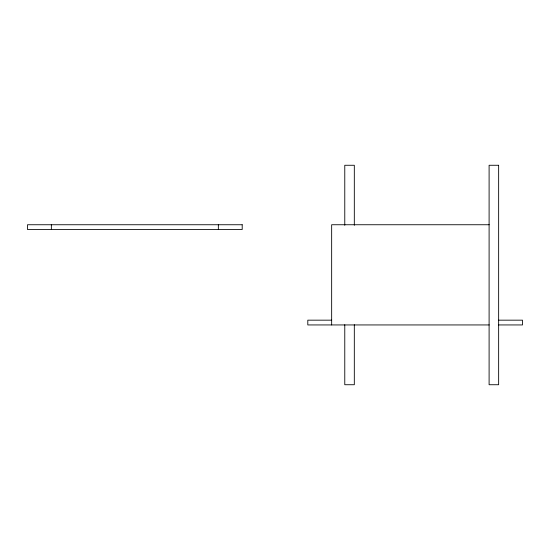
<?xml version="1.0" encoding="UTF-8"?>
<svg xmlns="http://www.w3.org/2000/svg" width="550" height="550" viewBox="0 0 550 550"><rect width="100%" height="100%" fill="white"/><g stroke="black" fill="none" stroke-linecap="round" stroke-linejoin="round"><path stroke-width="0.82" d="M489.225 224.744L331.657 224.744L331.657 324.94M331.657 320.169L307.801 320.169L307.801 324.94L489.225 324.94M498.644 320.169L522.5 320.169L522.5 324.94L498.644 324.94M354.317 225.28L354.317 165.268L344.774 165.268L344.774 225.28M354.317 324.72L354.317 384.732L344.774 384.732L344.774 324.72M218.343 224.744L218.343 229.515M51.356 224.744L51.356 229.515M498.644 165.268L489.101 165.268L489.101 384.732L498.644 384.732L498.644 165.268M242.199 224.744L27.5 224.744L27.5 229.515L242.199 229.515L242.199 224.744"/></g></svg>
